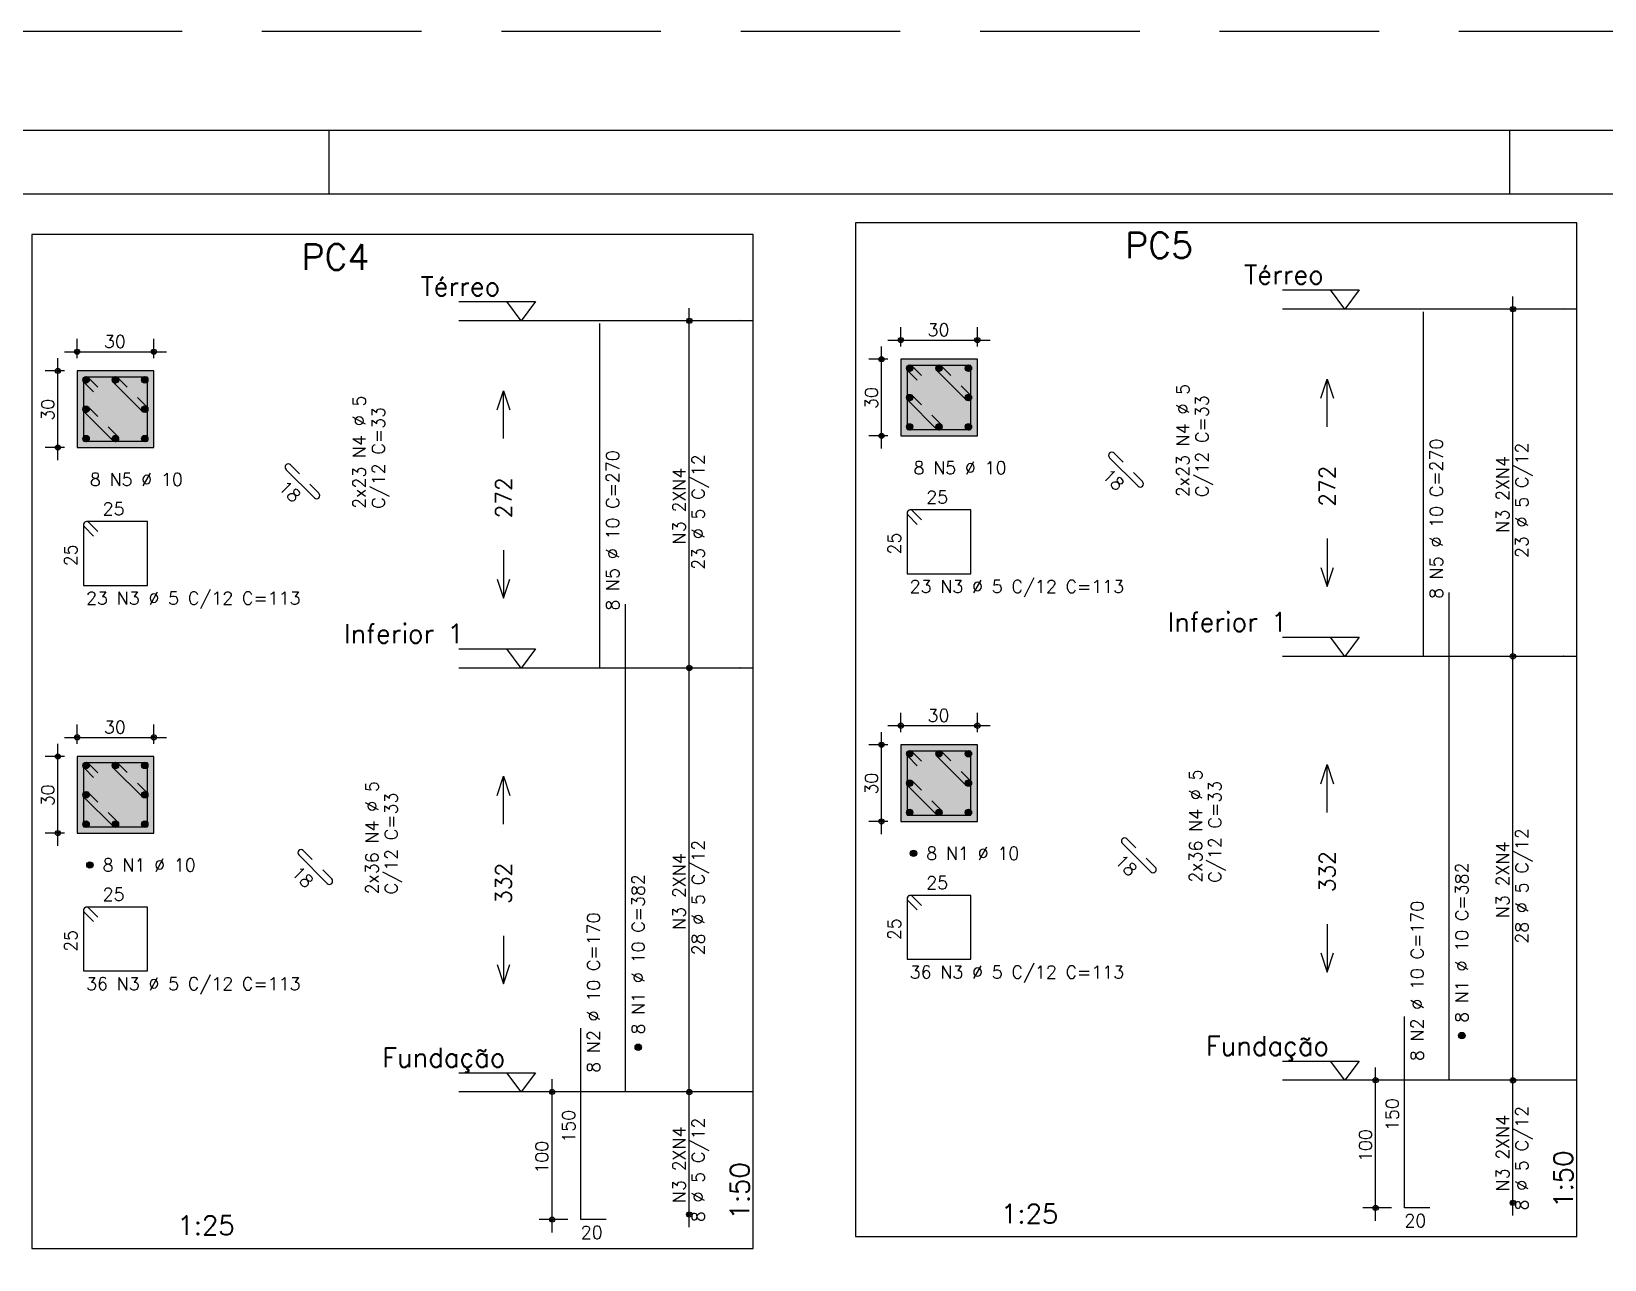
# Model space of a CAD drawing. Extents: x -1.9 to 86, y -1.2 to 61.3.
# Drawn here: x 42.44 to 67.08, y 42.07 to 61.31 of the extents above; entities that cross this region are included whole.
import ezdxf

# ---------------------------------------------------------------- set-up
doc = ezdxf.new("R2010")
doc.units = 0
doc.header["$MEASUREMENT"] = 0
doc.linetypes.add('ESTILO_TQS_0001', pattern=[0.45, 0.3, -0.15])
doc.linetypes.add('HIDDEN', pattern=[0.375, 0.25, -0.125])
doc.layers.get('0').update_dxf_attribs({"linetype": 'CONTINUOUS'})
doc.layers.get('Defpoints').update_dxf_attribs({"linetype": 'CONTINUOUS'})
for name, color, linetype in [('ARQ_FOLHA', 7, 'CONTINUOUS'), ('PENA_01', 1, 'CONTINUOUS'), ('PENA_02', 2, 'CONTINUOUS'), ('PENA_03', 3, 'CONTINUOUS'), ('PENA_04', 4, 'CONTINUOUS'), ('PENA_05', 5, 'CONTINUOUS'), ('PENA_06', 6, 'CONTINUOUS'), ('PENA_10', 253, 'CONTINUOUS')]:
    doc.layers.add(name, color=color, linetype=linetype)
doc.styles.get("Standard").update_dxf_attribs({"font": 'ROMANS.SHX'})

# ---------------------------------------------------------------- blocks, each defined once
blk = doc.blocks.new('FOLHA A1 - 841 X 594')
at = {"layer": 'ARQ_FOLHA', "color": 1}
for p, q in [((-370, 584), (-370, 594)), ((-185, 584), (-185, 594))]:
    blk.add_line(p, q, dxfattribs=at)
for points in [[(-841, 0), (0, 0), (0, 594), (-841, 594)], [(-816, 10), (-10, 10), (-10, 584), (-816, 584)]]:
    blk.add_lwpolyline(points, close=True, dxfattribs=at)
at = {"layer": 'Defpoints', "color": 8, "linetype": 'HIDDEN', "ltscale": 100}
blk.add_lwpolyline([(-860.5, 609.5), (-860.5, -15.5), (19.5, -15.5), (19.5, 609.5)], close=True, dxfattribs=at)
blk = doc.blocks.new('*U23')
blk.add_blockref('FOLHA A1 - 841 X 594', (0, 0))

msp = doc.modelspace()

# ---------------------------------------------------------------- linework, layer by layer
at = {"layer": 'PENA_01', "linetype": 'Continuous'}
for p, q in [((52.744, 51.133), (52.744, 56.973)), ((65.647, 51.316), (65.647, 57.156)), ((43.154, 56.188), (43.154, 56.488)), ((44.354, 56.188), (44.354, 56.488)), ((55.857, 56.471), (57.457, 56.471)), ((56.057, 56.371), (56.057, 56.671)), ((57.257, 56.371), (57.257, 56.671)), ((42.954, 56.288), (44.554, 56.288)), ((55.757, 54.771), (55.757, 56.371)), ((42.954, 55.988), (42.654, 55.988)), ((42.854, 54.588), (42.854, 56.188)), ((55.857, 56.171), (55.557, 56.171)), ((55.857, 54.971), (55.557, 54.971)), ((42.954, 54.788), (42.654, 54.788)), ((52.744, 44.493), (52.744, 51.533)), ((65.647, 44.676), (65.647, 51.716)), ((56.057, 50.331), (56.057, 50.631)), ((57.257, 50.331), (57.257, 50.631)), ((43.154, 50.148), (43.154, 50.448)), ((44.354, 50.148), (44.354, 50.448)), ((55.757, 48.731), (55.757, 50.331)), ((55.857, 50.431), (57.457, 50.431)), ((42.854, 48.548), (42.854, 50.148)), ((42.954, 50.248), (44.554, 50.248)), ((55.857, 50.131), (55.557, 50.131)), ((42.954, 49.948), (42.654, 49.948)), ((55.857, 48.931), (55.557, 48.931)), ((42.954, 48.748), (42.654, 48.748)), ((50.594, 42.493), (50.594, 44.893)), ((52.744, 42.573), (52.744, 44.893)), ((63.747, 44.876), (63.297, 44.876)), ((63.497, 42.676), (63.497, 45.076)), ((65.647, 42.756), (65.647, 45.076)), ((50.844, 44.693), (50.394, 44.693)), ((50.844, 42.693), (50.394, 42.693)), ((63.747, 42.876), (63.297, 42.876))]:
    msp.add_line(p, q, dxfattribs=at)
at = {"layer": 'PENA_01', "linetype": 'ESTILO_TQS_0001'}
for points in [[(43.154, 54.788), (44.354, 54.788), (44.354, 55.988), (43.154, 55.988), (43.154, 54.788)], [(56.057, 54.971), (57.257, 54.971), (57.257, 56.171), (56.057, 56.171), (56.057, 54.971)], [(56.057, 48.931), (57.257, 48.931), (57.257, 50.131), (56.057, 50.131), (56.057, 48.931)], [(43.154, 48.748), (44.354, 48.748), (44.354, 49.948), (43.154, 49.948), (43.154, 48.748)]]:
    msp.add_lwpolyline(points, dxfattribs=at)
at = {"layer": 'PENA_02', "linetype": 'Continuous'}
for points in [[(62.637, 55.561), (62.737, 55.861), (62.837, 55.561)], [(62.737, 55.111), (62.737, 55.861)], [(49.734, 55.378), (49.834, 55.678), (49.934, 55.378)], [(49.834, 54.928), (49.834, 55.678)], [(62.737, 53.361), (62.737, 52.611)], [(49.834, 53.178), (49.834, 52.428)], [(62.637, 52.911), (62.737, 52.611), (62.837, 52.911)], [(49.734, 52.728), (49.834, 52.428), (49.934, 52.728)], [(62.637, 49.521), (62.737, 49.821), (62.837, 49.521)], [(62.737, 49.071), (62.737, 49.821)], [(49.734, 49.338), (49.834, 49.638), (49.934, 49.338)], [(49.834, 48.888), (49.834, 49.638)], [(62.737, 47.321), (62.737, 46.571)], [(49.834, 47.138), (49.834, 46.388)], [(62.637, 46.871), (62.737, 46.571), (62.837, 46.871)], [(49.734, 46.688), (49.834, 46.388), (49.934, 46.688)]]:
    msp.add_lwpolyline(points, dxfattribs=at)
for centre, radius in [((65.647, 56.956), 0.0416), ((65.647, 56.956), 0.0208), ((52.744, 56.773), 0.0416), ((52.744, 56.773), 0.0208), ((56.057, 56.471), 0.04), ((56.057, 56.471), 0.02), ((57.257, 56.471), 0.04), ((57.257, 56.471), 0.02), ((43.154, 56.288), 0.04), ((43.154, 56.288), 0.02), ((44.354, 56.288), 0.04), ((44.354, 56.288), 0.02), ((55.757, 56.171), 0.04), ((55.757, 56.171), 0.02), ((42.854, 55.988), 0.04), ((42.854, 55.988), 0.02), ((55.757, 54.971), 0.04), ((55.757, 54.971), 0.02), ((42.854, 54.788), 0.04), ((42.854, 54.788), 0.02), ((65.647, 51.516), 0.0416), ((65.647, 51.516), 0.0416), ((65.647, 51.516), 0.0208), ((65.647, 51.516), 0.0208), ((52.744, 51.333), 0.0416), ((52.744, 51.333), 0.0416), ((52.744, 51.333), 0.0208), ((52.744, 51.333), 0.0208), ((43.154, 50.248), 0.04), ((44.354, 50.248), 0.04), ((56.057, 50.431), 0.04), ((56.057, 50.431), 0.02), ((57.257, 50.431), 0.04), ((57.257, 50.431), 0.02), ((43.154, 50.248), 0.02), ((44.354, 50.248), 0.02), ((55.757, 50.131), 0.04), ((55.757, 50.131), 0.02), ((42.854, 49.948), 0.04), ((42.854, 49.948), 0.02), ((55.757, 48.931), 0.04), ((55.757, 48.931), 0.02), ((42.854, 48.748), 0.04), ((42.854, 48.748), 0.02), ((63.497, 44.876), 0.04), ((63.497, 44.876), 0.02), ((65.647, 44.876), 0.0416), ((65.647, 44.876), 0.0416), ((65.647, 44.876), 0.0208), ((65.647, 44.876), 0.0208), ((50.594, 44.693), 0.04), ((50.594, 44.693), 0.02), ((52.744, 44.693), 0.0416), ((52.744, 44.693), 0.0416), ((52.744, 44.693), 0.0208), ((52.744, 44.693), 0.0208), ((63.497, 42.876), 0.04), ((63.497, 42.876), 0.02), ((65.647, 42.956), 0.0416), ((65.647, 42.956), 0.0208), ((50.594, 42.693), 0.04), ((50.594, 42.693), 0.02), ((52.744, 42.773), 0.0416), ((52.744, 42.773), 0.0208)]:
    msp.add_circle(centre, radius, dxfattribs=at)
at = {"layer": 'PENA_03', "linetype": 'Continuous'}
for p, q in [((65.647, 56.956), (65.647, 56.956)), ((52.744, 56.773), (52.744, 56.773)), ((43.154, 55.988), (43.154, 55.988)), ((43.154, 55.988), (43.154, 55.988)), ((44.354, 55.988), (44.354, 55.988)), ((56.057, 56.171), (56.057, 56.171)), ((56.057, 56.171), (56.057, 56.171)), ((56.147, 56.024), (56.204, 56.081)), ((56.147, 56.038), (56.19, 56.081)), ((56.15, 56.013), (56.215, 56.078)), ((56.155, 56.004), (56.224, 56.073)), ((56.161, 55.996), (56.232, 56.066)), ((56.169, 55.989), (56.238, 56.059)), ((56.178, 55.985), (56.243, 56.049)), ((56.19, 55.982), (56.246, 56.038)), ((56.204, 55.982), (56.246, 56.024)), ((56.607, 56.024), (56.664, 56.081)), ((56.607, 56.038), (56.65, 56.081)), ((56.61, 56.013), (56.675, 56.078)), ((56.615, 56.004), (56.684, 56.073)), ((56.621, 55.996), (56.692, 56.066)), ((56.629, 55.989), (56.698, 56.059)), ((56.638, 55.985), (56.703, 56.049)), ((56.65, 55.982), (56.706, 56.038)), ((56.664, 55.982), (56.706, 56.024)), ((57.067, 56.024), (57.124, 56.081)), ((57.067, 56.038), (57.11, 56.081)), ((57.07, 56.013), (57.135, 56.078)), ((57.075, 56.004), (57.144, 56.073)), ((57.081, 55.996), (57.152, 56.066)), ((57.089, 55.989), (57.158, 56.059)), ((57.098, 55.985), (57.163, 56.049)), ((57.11, 55.982), (57.166, 56.038)), ((57.124, 55.982), (57.166, 56.024)), ((57.257, 56.171), (57.257, 56.171)), ((43.245, 55.841), (43.302, 55.898)), ((43.245, 55.855), (43.287, 55.898)), ((43.248, 55.83), (43.313, 55.895)), ((43.253, 55.821), (43.322, 55.89)), ((43.259, 55.813), (43.33, 55.884)), ((43.267, 55.807), (43.336, 55.876)), ((43.276, 55.802), (43.341, 55.866)), ((43.287, 55.799), (43.344, 55.855)), ((43.302, 55.799), (43.344, 55.841)), ((43.705, 55.841), (43.762, 55.898)), ((43.705, 55.855), (43.747, 55.898)), ((43.708, 55.83), (43.773, 55.895)), ((43.713, 55.821), (43.782, 55.89)), ((43.719, 55.813), (43.79, 55.884)), ((43.727, 55.807), (43.796, 55.876)), ((43.736, 55.802), (43.801, 55.866)), ((43.747, 55.799), (43.804, 55.855)), ((43.762, 55.799), (43.804, 55.841)), ((44.165, 55.841), (44.222, 55.898)), ((44.165, 55.855), (44.207, 55.898)), ((44.168, 55.83), (44.233, 55.895)), ((44.173, 55.821), (44.242, 55.89)), ((44.179, 55.813), (44.25, 55.884)), ((44.187, 55.807), (44.256, 55.876)), ((44.196, 55.802), (44.261, 55.866)), ((44.207, 55.799), (44.264, 55.855)), ((44.222, 55.799), (44.264, 55.841)), ((56.147, 55.564), (56.204, 55.621)), ((56.147, 55.578), (56.19, 55.621)), ((56.15, 55.553), (56.215, 55.618)), ((56.155, 55.544), (56.224, 55.613)), ((56.161, 55.536), (56.232, 55.606)), ((56.169, 55.529), (56.238, 55.599)), ((56.178, 55.525), (56.243, 55.589)), ((56.19, 55.522), (56.246, 55.578)), ((56.204, 55.522), (56.246, 55.564)), ((57.067, 55.564), (57.124, 55.621)), ((57.067, 55.578), (57.11, 55.621)), ((57.07, 55.553), (57.135, 55.618)), ((57.075, 55.544), (57.144, 55.613)), ((57.081, 55.536), (57.152, 55.606)), ((57.089, 55.529), (57.158, 55.599)), ((57.098, 55.525), (57.163, 55.589)), ((57.11, 55.522), (57.166, 55.578)), ((57.124, 55.522), (57.166, 55.564)), ((43.245, 55.381), (43.302, 55.438)), ((43.245, 55.395), (43.287, 55.438)), ((43.248, 55.37), (43.313, 55.435)), ((43.253, 55.361), (43.322, 55.43)), ((43.259, 55.353), (43.33, 55.424)), ((43.267, 55.347), (43.336, 55.416)), ((43.276, 55.342), (43.341, 55.406)), ((43.287, 55.339), (43.344, 55.395)), ((43.302, 55.339), (43.344, 55.381)), ((44.165, 55.381), (44.222, 55.438)), ((44.165, 55.395), (44.207, 55.438)), ((44.168, 55.37), (44.233, 55.435)), ((44.173, 55.361), (44.242, 55.43)), ((44.179, 55.353), (44.25, 55.424)), ((44.187, 55.347), (44.256, 55.416)), ((44.196, 55.342), (44.261, 55.406)), ((44.207, 55.339), (44.264, 55.395)), ((44.222, 55.339), (44.264, 55.381)), ((43.245, 54.921), (43.302, 54.978)), ((43.245, 54.935), (43.287, 54.978)), ((43.248, 54.91), (43.313, 54.975)), ((43.253, 54.901), (43.322, 54.97)), ((43.259, 54.893), (43.33, 54.964)), ((43.705, 54.921), (43.762, 54.978)), ((43.705, 54.935), (43.747, 54.978)), ((43.708, 54.91), (43.773, 54.975)), ((43.713, 54.901), (43.782, 54.97)), ((43.719, 54.893), (43.79, 54.964)), ((44.165, 54.921), (44.222, 54.978)), ((44.165, 54.935), (44.207, 54.978)), ((44.168, 54.91), (44.233, 54.975)), ((44.173, 54.901), (44.242, 54.97)), ((44.179, 54.893), (44.25, 54.964)), ((56.057, 54.971), (56.057, 54.971)), ((56.147, 55.104), (56.204, 55.161)), ((56.147, 55.118), (56.19, 55.161)), ((56.15, 55.093), (56.215, 55.158)), ((56.155, 55.084), (56.224, 55.153)), ((56.161, 55.076), (56.232, 55.146)), ((56.169, 55.069), (56.238, 55.139)), ((56.178, 55.065), (56.243, 55.129)), ((56.19, 55.062), (56.246, 55.118)), ((56.204, 55.062), (56.246, 55.104)), ((56.607, 55.104), (56.664, 55.161)), ((56.607, 55.118), (56.65, 55.161)), ((56.61, 55.093), (56.675, 55.158)), ((56.615, 55.084), (56.684, 55.153)), ((56.621, 55.076), (56.692, 55.146)), ((56.629, 55.069), (56.698, 55.139)), ((56.638, 55.065), (56.703, 55.129)), ((56.65, 55.062), (56.706, 55.118)), ((56.664, 55.062), (56.706, 55.104)), ((57.067, 55.104), (57.124, 55.161)), ((57.067, 55.118), (57.11, 55.161)), ((57.07, 55.093), (57.135, 55.158)), ((57.075, 55.084), (57.144, 55.153)), ((57.081, 55.076), (57.152, 55.146)), ((57.089, 55.069), (57.158, 55.139)), ((57.098, 55.065), (57.163, 55.129)), ((57.11, 55.062), (57.166, 55.118)), ((57.124, 55.062), (57.166, 55.104)), ((43.154, 54.788), (43.154, 54.788)), ((43.267, 54.887), (43.336, 54.956)), ((43.276, 54.882), (43.341, 54.946)), ((43.287, 54.879), (43.344, 54.935)), ((43.302, 54.879), (43.344, 54.921)), ((43.727, 54.887), (43.796, 54.956)), ((43.736, 54.882), (43.801, 54.946)), ((43.747, 54.879), (43.804, 54.935)), ((43.762, 54.879), (43.804, 54.921)), ((44.187, 54.887), (44.256, 54.956)), ((44.196, 54.882), (44.261, 54.946)), ((44.207, 54.879), (44.264, 54.935)), ((44.222, 54.879), (44.264, 54.921)), ((65.647, 51.516), (65.647, 51.516)), ((65.647, 51.516), (65.647, 51.516)), ((52.744, 51.333), (52.744, 51.333)), ((52.744, 51.333), (52.744, 51.333)), ((56.057, 50.131), (56.057, 50.131)), ((56.057, 50.131), (56.057, 50.131)), ((57.257, 50.131), (57.257, 50.131)), ((43.154, 49.948), (43.154, 49.948)), ((43.154, 49.948), (43.154, 49.948)), ((44.354, 49.948), (44.354, 49.948)), ((56.057, 48.931), (56.057, 48.931)), ((43.154, 48.748), (43.154, 48.748)), ((63.947, 44.876), (63.947, 44.876)), ((65.647, 44.876), (65.647, 44.876)), ((65.647, 44.876), (65.647, 44.876)), ((51.044, 44.693), (51.044, 44.693)), ((52.744, 44.693), (52.744, 44.693)), ((52.744, 44.693), (52.744, 44.693)), ((65.647, 42.956), (65.647, 42.956)), ((51.044, 42.693), (51.044, 42.693)), ((52.744, 42.773), (52.744, 42.773)), ((63.947, 42.876), (63.947, 42.876))]:
    msp.add_line(p, q, dxfattribs=at)
for points in [[(55.347, 42.426), (66.647, 42.426), (66.647, 58.306), (55.347, 58.306), (55.347, 42.426)], [(42.444, 42.243), (53.744, 42.243), (53.744, 58.123), (42.444, 58.123), (42.444, 42.243)], [(62.037, 57.256), (63.237, 57.256), (63.012, 56.956), (62.787, 57.256)], [(49.134, 57.073), (50.334, 57.073), (50.109, 56.773), (49.884, 57.073)], [(66.647, 56.956), (62.037, 56.956)], [(53.744, 56.773), (49.134, 56.773)], [(43.154, 54.788), (44.354, 54.788), (44.354, 55.988), (43.154, 55.988), (43.154, 54.788)], [(56.057, 54.971), (57.257, 54.971), (57.257, 56.171), (56.057, 56.171), (56.057, 54.971)], [(62.037, 51.816), (63.237, 51.816), (63.012, 51.516), (62.787, 51.816)], [(49.134, 51.633), (50.334, 51.633), (50.109, 51.333), (49.884, 51.633)], [(66.647, 51.516), (62.037, 51.516)], [(53.744, 51.333), (49.134, 51.333)], [(56.057, 48.931), (57.257, 48.931), (57.257, 50.131), (56.057, 50.131), (56.057, 48.931)], [(43.154, 48.748), (44.354, 48.748), (44.354, 49.948), (43.154, 49.948), (43.154, 48.748)], [(62.037, 45.176), (63.237, 45.176), (63.012, 44.876), (62.787, 45.176)], [(49.134, 44.993), (50.334, 44.993), (50.109, 44.693), (49.884, 44.993)], [(66.647, 44.876), (62.037, 44.876)], [(53.744, 44.693), (49.134, 44.693)]]:
    msp.add_lwpolyline(points, dxfattribs=at)
for centre in [(56.197, 56.031), (56.657, 56.031), (57.117, 56.031), (43.294, 55.848), (43.754, 55.848), (44.214, 55.848), (56.197, 55.571), (57.117, 55.571), (43.294, 55.388), (44.214, 55.388), (43.294, 54.928), (43.754, 54.928), (44.214, 54.928), (56.197, 55.111), (56.657, 55.111), (57.117, 55.111), (56.197, 49.991), (56.657, 49.991), (57.117, 49.991), (43.294, 49.808), (43.754, 49.808), (44.214, 49.808), (56.197, 49.531), (57.117, 49.531), (43.294, 49.348), (44.214, 49.348), (56.197, 49.071), (56.657, 49.071), (57.117, 49.071), (43.294, 48.888), (43.754, 48.888), (44.214, 48.888), (56.257, 48.431), (43.354, 48.248), (64.847, 45.576), (51.944, 45.393)]:
    msp.add_circle(centre, 0.05, dxfattribs=at)
for points in [[(56.247, 56.031), (56.172, 56.074), (56.15, 56.048)], [(56.247, 56.031), (56.15, 56.048), (56.15, 56.014)], [(56.247, 56.031), (56.15, 56.014), (56.172, 55.988)], [(56.247, 56.031), (56.205, 56.08), (56.172, 56.074)], [(56.247, 56.031), (56.172, 55.988), (56.205, 55.982)], [(56.247, 56.031), (56.235, 56.063), (56.205, 56.08)], [(56.247, 56.031), (56.205, 55.982), (56.235, 55.999)], [(56.247, 56.031), (56.235, 55.999), (56.247, 56.031)], [(56.707, 56.031), (56.632, 56.074), (56.61, 56.048)], [(56.707, 56.031), (56.61, 56.048), (56.61, 56.014)], [(56.707, 56.031), (56.61, 56.014), (56.632, 55.988)], [(56.707, 56.031), (56.665, 56.08), (56.632, 56.074)], [(56.707, 56.031), (56.632, 55.988), (56.665, 55.982)], [(56.707, 56.031), (56.695, 56.063), (56.665, 56.08)], [(56.707, 56.031), (56.665, 55.982), (56.695, 55.999)], [(56.707, 56.031), (56.695, 55.999), (56.707, 56.031)], [(57.167, 56.031), (57.092, 56.074), (57.07, 56.048)], [(57.167, 56.031), (57.07, 56.048), (57.07, 56.014)], [(57.167, 56.031), (57.07, 56.014), (57.092, 55.988)], [(57.167, 56.031), (57.125, 56.08), (57.092, 56.074)], [(57.167, 56.031), (57.092, 55.988), (57.125, 55.982)], [(57.167, 56.031), (57.155, 56.063), (57.125, 56.08)], [(57.167, 56.031), (57.125, 55.982), (57.155, 55.999)], [(57.167, 56.031), (57.155, 55.999), (57.167, 56.031)], [(43.344, 55.848), (43.269, 55.891), (43.248, 55.865)], [(43.344, 55.848), (43.248, 55.865), (43.248, 55.831)], [(43.344, 55.848), (43.248, 55.831), (43.269, 55.805)], [(43.344, 55.848), (43.303, 55.897), (43.269, 55.891)], [(43.344, 55.848), (43.269, 55.805), (43.303, 55.799)], [(43.344, 55.848), (43.333, 55.88), (43.303, 55.897)], [(43.344, 55.848), (43.303, 55.799), (43.333, 55.816)], [(43.344, 55.848), (43.333, 55.816), (43.344, 55.848)], [(43.804, 55.848), (43.729, 55.891), (43.708, 55.865)], [(43.804, 55.848), (43.708, 55.865), (43.708, 55.831)], [(43.804, 55.848), (43.708, 55.831), (43.729, 55.805)], [(43.804, 55.848), (43.763, 55.897), (43.729, 55.891)], [(43.804, 55.848), (43.729, 55.805), (43.763, 55.799)], [(43.804, 55.848), (43.793, 55.88), (43.763, 55.897)], [(43.804, 55.848), (43.763, 55.799), (43.793, 55.816)], [(43.804, 55.848), (43.793, 55.816), (43.804, 55.848)], [(44.264, 55.848), (44.189, 55.891), (44.168, 55.865)], [(44.264, 55.848), (44.168, 55.865), (44.168, 55.831)], [(44.264, 55.848), (44.168, 55.831), (44.189, 55.805)], [(44.264, 55.848), (44.223, 55.897), (44.189, 55.891)], [(44.264, 55.848), (44.189, 55.805), (44.223, 55.799)], [(44.264, 55.848), (44.253, 55.88), (44.223, 55.897)], [(44.264, 55.848), (44.223, 55.799), (44.253, 55.816)], [(44.264, 55.848), (44.253, 55.816), (44.264, 55.848)], [(56.247, 55.571), (56.172, 55.614), (56.15, 55.588)], [(56.247, 55.571), (56.15, 55.588), (56.15, 55.554)], [(56.247, 55.571), (56.15, 55.554), (56.172, 55.528)], [(56.247, 55.571), (56.205, 55.62), (56.172, 55.614)], [(56.247, 55.571), (56.172, 55.528), (56.205, 55.522)], [(56.247, 55.571), (56.235, 55.603), (56.205, 55.62)], [(56.247, 55.571), (56.205, 55.522), (56.235, 55.539)], [(56.247, 55.571), (56.235, 55.539), (56.247, 55.571)], [(57.167, 55.571), (57.092, 55.614), (57.07, 55.588)], [(57.167, 55.571), (57.07, 55.588), (57.07, 55.554)], [(57.167, 55.571), (57.07, 55.554), (57.092, 55.528)], [(57.167, 55.571), (57.125, 55.62), (57.092, 55.614)], [(57.167, 55.571), (57.092, 55.528), (57.125, 55.522)], [(57.167, 55.571), (57.155, 55.603), (57.125, 55.62)], [(57.167, 55.571), (57.125, 55.522), (57.155, 55.539)], [(57.167, 55.571), (57.155, 55.539), (57.167, 55.571)], [(43.344, 55.388), (43.269, 55.431), (43.248, 55.405)], [(43.344, 55.388), (43.248, 55.405), (43.248, 55.371)], [(43.344, 55.388), (43.248, 55.371), (43.269, 55.345)], [(43.344, 55.388), (43.303, 55.437), (43.269, 55.431)], [(43.344, 55.388), (43.269, 55.345), (43.303, 55.339)], [(43.344, 55.388), (43.333, 55.42), (43.303, 55.437)], [(43.344, 55.388), (43.303, 55.339), (43.333, 55.356)], [(43.344, 55.388), (43.333, 55.356), (43.344, 55.388)], [(44.264, 55.388), (44.189, 55.431), (44.168, 55.405)], [(44.264, 55.388), (44.168, 55.405), (44.168, 55.371)], [(44.264, 55.388), (44.168, 55.371), (44.189, 55.345)], [(44.264, 55.388), (44.223, 55.437), (44.189, 55.431)], [(44.264, 55.388), (44.189, 55.345), (44.223, 55.339)], [(44.264, 55.388), (44.253, 55.42), (44.223, 55.437)], [(44.264, 55.388), (44.223, 55.339), (44.253, 55.356)], [(44.264, 55.388), (44.253, 55.356), (44.264, 55.388)], [(43.344, 54.928), (43.269, 54.971), (43.248, 54.945)], [(43.344, 54.928), (43.303, 54.977), (43.269, 54.971)], [(43.344, 54.928), (43.333, 54.96), (43.303, 54.977)], [(43.804, 54.928), (43.729, 54.971), (43.708, 54.945)], [(43.804, 54.928), (43.763, 54.977), (43.729, 54.971)], [(43.804, 54.928), (43.793, 54.96), (43.763, 54.977)], [(44.264, 54.928), (44.189, 54.971), (44.168, 54.945)], [(44.264, 54.928), (44.223, 54.977), (44.189, 54.971)], [(44.264, 54.928), (44.253, 54.96), (44.223, 54.977)], [(56.247, 55.111), (56.172, 55.154), (56.15, 55.128)], [(56.247, 55.111), (56.15, 55.128), (56.15, 55.094)], [(56.247, 55.111), (56.15, 55.094), (56.172, 55.068)], [(56.247, 55.111), (56.205, 55.16), (56.172, 55.154)], [(56.247, 55.111), (56.172, 55.068), (56.205, 55.062)], [(56.247, 55.111), (56.235, 55.143), (56.205, 55.16)], [(56.247, 55.111), (56.205, 55.062), (56.235, 55.079)], [(56.247, 55.111), (56.235, 55.079), (56.247, 55.111)], [(56.707, 55.111), (56.632, 55.154), (56.61, 55.128)], [(56.707, 55.111), (56.61, 55.128), (56.61, 55.094)], [(56.707, 55.111), (56.61, 55.094), (56.632, 55.068)], [(56.707, 55.111), (56.665, 55.16), (56.632, 55.154)], [(56.707, 55.111), (56.632, 55.068), (56.665, 55.062)], [(56.707, 55.111), (56.695, 55.143), (56.665, 55.16)], [(56.707, 55.111), (56.665, 55.062), (56.695, 55.079)], [(56.707, 55.111), (56.695, 55.079), (56.707, 55.111)], [(57.167, 55.111), (57.092, 55.154), (57.07, 55.128)], [(57.167, 55.111), (57.07, 55.128), (57.07, 55.094)], [(57.167, 55.111), (57.07, 55.094), (57.092, 55.068)], [(57.167, 55.111), (57.125, 55.16), (57.092, 55.154)], [(57.167, 55.111), (57.092, 55.068), (57.125, 55.062)], [(57.167, 55.111), (57.155, 55.143), (57.125, 55.16)], [(57.167, 55.111), (57.125, 55.062), (57.155, 55.079)], [(57.167, 55.111), (57.155, 55.079), (57.167, 55.111)], [(43.344, 54.928), (43.248, 54.945), (43.248, 54.911)], [(43.344, 54.928), (43.248, 54.911), (43.269, 54.885)], [(43.344, 54.928), (43.269, 54.885), (43.303, 54.879)], [(43.344, 54.928), (43.303, 54.879), (43.333, 54.896)], [(43.344, 54.928), (43.333, 54.896), (43.344, 54.928)], [(43.804, 54.928), (43.708, 54.945), (43.708, 54.911)], [(43.804, 54.928), (43.708, 54.911), (43.729, 54.885)], [(43.804, 54.928), (43.729, 54.885), (43.763, 54.879)], [(43.804, 54.928), (43.763, 54.879), (43.793, 54.896)], [(43.804, 54.928), (43.793, 54.896), (43.804, 54.928)], [(44.264, 54.928), (44.168, 54.945), (44.168, 54.911)], [(44.264, 54.928), (44.168, 54.911), (44.189, 54.885)], [(44.264, 54.928), (44.189, 54.885), (44.223, 54.879)], [(44.264, 54.928), (44.223, 54.879), (44.253, 54.896)], [(44.264, 54.928), (44.253, 54.896), (44.264, 54.928)], [(56.247, 49.991), (56.172, 50.034), (56.15, 50.008)], [(56.247, 49.991), (56.205, 50.04), (56.172, 50.034)], [(56.247, 49.991), (56.235, 50.023), (56.205, 50.04)], [(56.707, 49.991), (56.632, 50.034), (56.61, 50.008)], [(56.707, 49.991), (56.665, 50.04), (56.632, 50.034)], [(56.707, 49.991), (56.695, 50.023), (56.665, 50.04)], [(57.167, 49.991), (57.092, 50.034), (57.07, 50.008)], [(57.167, 49.991), (57.125, 50.04), (57.092, 50.034)], [(57.167, 49.991), (57.155, 50.023), (57.125, 50.04)], [(43.344, 49.808), (43.269, 49.851), (43.248, 49.825)], [(43.344, 49.808), (43.248, 49.825), (43.248, 49.791)], [(43.344, 49.808), (43.248, 49.791), (43.269, 49.765)], [(43.344, 49.808), (43.303, 49.857), (43.269, 49.851)], [(43.344, 49.808), (43.269, 49.765), (43.303, 49.759)], [(43.344, 49.808), (43.333, 49.84), (43.303, 49.857)], [(43.344, 49.808), (43.303, 49.759), (43.333, 49.776)], [(43.344, 49.808), (43.333, 49.776), (43.344, 49.808)], [(43.804, 49.808), (43.729, 49.851), (43.708, 49.825)], [(43.804, 49.808), (43.708, 49.825), (43.708, 49.791)], [(43.804, 49.808), (43.708, 49.791), (43.729, 49.765)], [(43.804, 49.808), (43.763, 49.857), (43.729, 49.851)], [(43.804, 49.808), (43.729, 49.765), (43.763, 49.759)], [(43.804, 49.808), (43.793, 49.84), (43.763, 49.857)], [(43.804, 49.808), (43.763, 49.759), (43.793, 49.776)], [(43.804, 49.808), (43.793, 49.776), (43.804, 49.808)], [(44.264, 49.808), (44.189, 49.851), (44.168, 49.825)], [(44.264, 49.808), (44.168, 49.825), (44.168, 49.791)], [(44.264, 49.808), (44.168, 49.791), (44.189, 49.765)], [(44.264, 49.808), (44.223, 49.857), (44.189, 49.851)], [(44.264, 49.808), (44.189, 49.765), (44.223, 49.759)], [(44.264, 49.808), (44.253, 49.84), (44.223, 49.857)], [(44.264, 49.808), (44.223, 49.759), (44.253, 49.776)], [(44.264, 49.808), (44.253, 49.776), (44.264, 49.808)], [(56.247, 49.991), (56.15, 50.008), (56.15, 49.974)], [(56.247, 49.991), (56.15, 49.974), (56.172, 49.948)], [(56.247, 49.991), (56.172, 49.948), (56.205, 49.942)], [(56.247, 49.991), (56.205, 49.942), (56.235, 49.959)], [(56.247, 49.991), (56.235, 49.959), (56.247, 49.991)], [(56.707, 49.991), (56.61, 50.008), (56.61, 49.974)], [(56.707, 49.991), (56.61, 49.974), (56.632, 49.948)], [(56.707, 49.991), (56.632, 49.948), (56.665, 49.942)], [(56.707, 49.991), (56.665, 49.942), (56.695, 49.959)], [(56.707, 49.991), (56.695, 49.959), (56.707, 49.991)], [(57.167, 49.991), (57.07, 50.008), (57.07, 49.974)], [(57.167, 49.991), (57.07, 49.974), (57.092, 49.948)], [(57.167, 49.991), (57.092, 49.948), (57.125, 49.942)], [(57.167, 49.991), (57.125, 49.942), (57.155, 49.959)], [(57.167, 49.991), (57.155, 49.959), (57.167, 49.991)], [(56.247, 49.531), (56.172, 49.574), (56.15, 49.548)], [(56.247, 49.531), (56.15, 49.548), (56.15, 49.514)], [(56.247, 49.531), (56.205, 49.58), (56.172, 49.574)], [(56.247, 49.531), (56.235, 49.563), (56.205, 49.58)], [(57.167, 49.531), (57.092, 49.574), (57.07, 49.548)], [(57.167, 49.531), (57.07, 49.548), (57.07, 49.514)], [(57.167, 49.531), (57.125, 49.58), (57.092, 49.574)], [(57.167, 49.531), (57.155, 49.563), (57.125, 49.58)], [(43.344, 49.348), (43.269, 49.391), (43.248, 49.365)], [(43.344, 49.348), (43.248, 49.365), (43.248, 49.331)], [(43.344, 49.348), (43.248, 49.331), (43.269, 49.305)], [(43.344, 49.348), (43.303, 49.397), (43.269, 49.391)], [(43.344, 49.348), (43.269, 49.305), (43.303, 49.299)], [(43.344, 49.348), (43.333, 49.38), (43.303, 49.397)], [(43.344, 49.348), (43.303, 49.299), (43.333, 49.316)], [(43.344, 49.348), (43.333, 49.316), (43.344, 49.348)], [(44.264, 49.348), (44.189, 49.391), (44.168, 49.365)], [(44.264, 49.348), (44.168, 49.365), (44.168, 49.331)], [(44.264, 49.348), (44.168, 49.331), (44.189, 49.305)], [(44.264, 49.348), (44.223, 49.397), (44.189, 49.391)], [(44.264, 49.348), (44.189, 49.305), (44.223, 49.299)], [(44.264, 49.348), (44.253, 49.38), (44.223, 49.397)], [(44.264, 49.348), (44.223, 49.299), (44.253, 49.316)], [(44.264, 49.348), (44.253, 49.316), (44.264, 49.348)], [(56.247, 49.531), (56.15, 49.514), (56.172, 49.488)], [(56.247, 49.531), (56.172, 49.488), (56.205, 49.482)], [(56.247, 49.531), (56.205, 49.482), (56.235, 49.499)], [(56.247, 49.531), (56.235, 49.499), (56.247, 49.531)], [(57.167, 49.531), (57.07, 49.514), (57.092, 49.488)], [(57.167, 49.531), (57.092, 49.488), (57.125, 49.482)], [(57.167, 49.531), (57.125, 49.482), (57.155, 49.499)], [(57.167, 49.531), (57.155, 49.499), (57.167, 49.531)], [(56.247, 49.071), (56.172, 49.114), (56.15, 49.088)], [(56.247, 49.071), (56.15, 49.088), (56.15, 49.054)], [(56.247, 49.071), (56.15, 49.054), (56.172, 49.028)], [(56.247, 49.071), (56.205, 49.12), (56.172, 49.114)], [(56.247, 49.071), (56.172, 49.028), (56.205, 49.022)], [(56.247, 49.071), (56.235, 49.103), (56.205, 49.12)], [(56.247, 49.071), (56.205, 49.022), (56.235, 49.039)], [(56.247, 49.071), (56.235, 49.039), (56.247, 49.071)], [(56.707, 49.071), (56.632, 49.114), (56.61, 49.088)], [(56.707, 49.071), (56.61, 49.088), (56.61, 49.054)], [(56.707, 49.071), (56.61, 49.054), (56.632, 49.028)], [(56.707, 49.071), (56.665, 49.12), (56.632, 49.114)], [(56.707, 49.071), (56.632, 49.028), (56.665, 49.022)], [(56.707, 49.071), (56.695, 49.103), (56.665, 49.12)], [(56.707, 49.071), (56.665, 49.022), (56.695, 49.039)], [(56.707, 49.071), (56.695, 49.039), (56.707, 49.071)], [(57.167, 49.071), (57.092, 49.114), (57.07, 49.088)], [(57.167, 49.071), (57.07, 49.088), (57.07, 49.054)], [(57.167, 49.071), (57.07, 49.054), (57.092, 49.028)], [(57.167, 49.071), (57.125, 49.12), (57.092, 49.114)], [(57.167, 49.071), (57.092, 49.028), (57.125, 49.022)], [(57.167, 49.071), (57.155, 49.103), (57.125, 49.12)], [(57.167, 49.071), (57.125, 49.022), (57.155, 49.039)], [(57.167, 49.071), (57.155, 49.039), (57.167, 49.071)], [(43.344, 48.888), (43.269, 48.931), (43.248, 48.905)], [(43.344, 48.888), (43.248, 48.905), (43.248, 48.871)], [(43.344, 48.888), (43.248, 48.871), (43.269, 48.845)], [(43.344, 48.888), (43.303, 48.937), (43.269, 48.931)], [(43.344, 48.888), (43.269, 48.845), (43.303, 48.839)], [(43.344, 48.888), (43.333, 48.92), (43.303, 48.937)], [(43.344, 48.888), (43.303, 48.839), (43.333, 48.856)], [(43.344, 48.888), (43.333, 48.856), (43.344, 48.888)], [(43.804, 48.888), (43.729, 48.931), (43.708, 48.905)], [(43.804, 48.888), (43.708, 48.905), (43.708, 48.871)], [(43.804, 48.888), (43.708, 48.871), (43.729, 48.845)], [(43.804, 48.888), (43.763, 48.937), (43.729, 48.931)], [(43.804, 48.888), (43.729, 48.845), (43.763, 48.839)], [(43.804, 48.888), (43.793, 48.92), (43.763, 48.937)], [(43.804, 48.888), (43.763, 48.839), (43.793, 48.856)], [(43.804, 48.888), (43.793, 48.856), (43.804, 48.888)], [(44.264, 48.888), (44.189, 48.931), (44.168, 48.905)], [(44.264, 48.888), (44.168, 48.905), (44.168, 48.871)], [(44.264, 48.888), (44.168, 48.871), (44.189, 48.845)], [(44.264, 48.888), (44.223, 48.937), (44.189, 48.931)], [(44.264, 48.888), (44.189, 48.845), (44.223, 48.839)], [(44.264, 48.888), (44.253, 48.92), (44.223, 48.937)], [(44.264, 48.888), (44.223, 48.839), (44.253, 48.856)], [(44.264, 48.888), (44.253, 48.856), (44.264, 48.888)], [(56.307, 48.431), (56.232, 48.474), (56.21, 48.448)], [(56.307, 48.431), (56.21, 48.448), (56.21, 48.414)], [(56.307, 48.431), (56.21, 48.414), (56.232, 48.388)], [(56.307, 48.431), (56.265, 48.48), (56.232, 48.474)], [(56.307, 48.431), (56.232, 48.388), (56.265, 48.382)], [(56.307, 48.431), (56.295, 48.463), (56.265, 48.48)], [(56.307, 48.431), (56.265, 48.382), (56.295, 48.399)], [(56.307, 48.431), (56.295, 48.399), (56.307, 48.431)], [(43.404, 48.248), (43.329, 48.291), (43.308, 48.265)], [(43.404, 48.248), (43.308, 48.265), (43.308, 48.231)], [(43.404, 48.248), (43.308, 48.231), (43.329, 48.205)], [(43.404, 48.248), (43.363, 48.297), (43.329, 48.291)], [(43.404, 48.248), (43.329, 48.205), (43.363, 48.199)], [(43.404, 48.248), (43.393, 48.28), (43.363, 48.297)], [(43.404, 48.248), (43.363, 48.199), (43.393, 48.216)], [(43.404, 48.248), (43.393, 48.216), (43.404, 48.248)], [(64.897, 45.576), (64.822, 45.619), (64.8, 45.593)], [(64.897, 45.576), (64.8, 45.593), (64.8, 45.559)], [(64.897, 45.576), (64.855, 45.625), (64.822, 45.619)], [(64.897, 45.576), (64.885, 45.608), (64.855, 45.625)], [(51.994, 45.393), (51.919, 45.436), (51.898, 45.41)], [(51.994, 45.393), (51.898, 45.41), (51.898, 45.376)], [(51.994, 45.393), (51.898, 45.376), (51.919, 45.35)], [(51.994, 45.393), (51.953, 45.442), (51.919, 45.436)], [(51.994, 45.393), (51.919, 45.35), (51.953, 45.344)], [(51.994, 45.393), (51.983, 45.425), (51.953, 45.442)], [(51.994, 45.393), (51.953, 45.344), (51.983, 45.361)], [(51.994, 45.393), (51.983, 45.361), (51.994, 45.393)], [(64.897, 45.576), (64.8, 45.559), (64.822, 45.533)], [(64.897, 45.576), (64.822, 45.533), (64.855, 45.527)], [(64.897, 45.576), (64.855, 45.527), (64.885, 45.544)], [(64.897, 45.576), (64.885, 45.544), (64.897, 45.576)]]:
    msp.add_solid(points, dxfattribs=at)
at = {"layer": 'PENA_04', "linetype": 'Continuous'}
for p, q in [((56.157, 56.021), (56.157, 55.071)), ((56.171, 55.986), (56.313, 55.844)), ((57.157, 56.071), (56.207, 56.071)), ((56.383, 55.915), (56.242, 56.056)), ((56.628, 55.989), (57.074, 55.543)), ((56.84, 55.918), (56.699, 56.059)), ((57.157, 55.071), (57.157, 56.071)), ((43.254, 55.838), (43.254, 54.888)), ((43.269, 55.803), (43.411, 55.661)), ((44.254, 55.888), (43.304, 55.888)), ((43.481, 55.732), (43.34, 55.874)), ((43.726, 55.806), (44.172, 55.36)), ((43.938, 55.735), (43.797, 55.876)), ((44.254, 54.888), (44.254, 55.888)), ((57.145, 55.614), (57.003, 55.755)), ((44.243, 55.431), (44.101, 55.572)), ((56.168, 55.529), (56.614, 55.083)), ((56.38, 55.458), (56.239, 55.599)), ((43.266, 55.346), (43.712, 54.9)), ((43.478, 55.275), (43.337, 55.416)), ((56.685, 55.154), (56.543, 55.295)), ((43.783, 54.971), (43.641, 55.112)), ((56.157, 55.071), (57.157, 55.071)), ((43.254, 54.888), (44.254, 54.888)), ((57.157, 50.031), (56.207, 50.031)), ((57.157, 49.031), (57.157, 50.031)), ((43.254, 49.798), (43.254, 48.848)), ((44.254, 49.848), (43.304, 49.848)), ((43.481, 49.692), (43.34, 49.834)), ((43.938, 49.695), (43.797, 49.836)), ((44.254, 48.848), (44.254, 49.848)), ((56.157, 49.981), (56.157, 49.031)), ((56.171, 49.946), (56.313, 49.804)), ((56.383, 49.875), (56.242, 50.016)), ((56.628, 49.949), (57.074, 49.503)), ((56.84, 49.878), (56.699, 50.019)), ((43.269, 49.763), (43.411, 49.621)), ((43.726, 49.766), (44.172, 49.32)), ((56.38, 49.418), (56.239, 49.559)), ((57.145, 49.574), (57.003, 49.715)), ((43.266, 49.306), (43.712, 48.86)), ((43.478, 49.235), (43.337, 49.376)), ((44.243, 49.391), (44.101, 49.532)), ((56.168, 49.489), (56.614, 49.043)), ((43.783, 48.931), (43.641, 49.072)), ((56.685, 49.114), (56.543, 49.255)), ((43.254, 48.848), (44.254, 48.848)), ((56.157, 49.031), (57.157, 49.031))]:
    msp.add_line(p, q, dxfattribs=at)
for centre, start, end in [((56.207, 56.021), 45, 180), ((56.207, 56.021), 90, 225), ((56.664, 56.024), 45, 225), ((43.304, 55.838), 45, 180), ((43.304, 55.838), 90, 225), ((43.762, 55.841), 45, 225), ((56.204, 55.564), 45, 225), ((57.11, 55.578), 225, 45), ((43.302, 55.381), 45, 225), ((44.207, 55.395), 225, 45), ((43.747, 54.935), 225, 45), ((56.65, 55.118), 225, 45), ((56.207, 49.981), 45, 180), ((56.207, 49.981), 90, 225), ((56.664, 49.984), 45, 225), ((43.304, 49.798), 45, 180), ((43.304, 49.798), 90, 225), ((43.762, 49.801), 45, 225), ((56.204, 49.524), 45, 225), ((57.11, 49.538), 225, 45), ((43.302, 49.341), 45, 225), ((44.207, 49.355), 225, 45), ((56.65, 49.078), 225, 45), ((43.747, 48.895), 225, 45)]:
    msp.add_arc(centre, 0.05, start, end, dxfattribs=at)
at = {"layer": 'PENA_05', "linetype": 'Continuous'}
for p, q in [((51.344, 51.333), (51.344, 56.733)), ((64.247, 51.516), (64.247, 56.916)), ((46.638, 54.375), (46.497, 54.516)), ((59.328, 54.629), (59.774, 54.183)), ((59.54, 54.558), (59.399, 54.699)), ((46.426, 54.446), (46.872, 54)), ((59.845, 54.254), (59.703, 54.395)), ((46.943, 54.071), (46.801, 54.212)), ((56.157, 53.761), (56.157, 52.811)), ((56.171, 53.726), (56.313, 53.584)), ((57.157, 53.811), (56.207, 53.811)), ((56.383, 53.655), (56.242, 53.796)), ((57.157, 52.811), (57.157, 53.811)), ((43.254, 53.578), (43.254, 52.628)), ((43.269, 53.543), (43.411, 53.401)), ((44.254, 53.628), (43.304, 53.628)), ((43.481, 53.472), (43.34, 53.614)), ((44.254, 52.628), (44.254, 53.628)), ((56.157, 52.811), (57.157, 52.811)), ((43.254, 52.628), (44.254, 52.628)), ((64.647, 44.876), (64.647, 52.516)), ((51.744, 44.693), (51.744, 52.333)), ((59.528, 48.589), (59.974, 48.143)), ((59.74, 48.518), (59.599, 48.659)), ((46.626, 48.406), (47.072, 47.96)), ((46.838, 48.335), (46.697, 48.476)), ((60.045, 48.214), (59.903, 48.355)), ((47.143, 48.031), (47.001, 48.172)), ((44.254, 47.588), (43.304, 47.588)), ((43.481, 47.432), (43.34, 47.574)), ((44.254, 46.588), (44.254, 47.588)), ((56.157, 47.721), (56.157, 46.771)), ((56.171, 47.686), (56.313, 47.544)), ((57.157, 47.771), (56.207, 47.771)), ((56.383, 47.615), (56.242, 47.756)), ((57.157, 46.771), (57.157, 47.771)), ((43.254, 47.538), (43.254, 46.588)), ((43.269, 47.503), (43.411, 47.361)), ((43.254, 46.588), (44.254, 46.588)), ((56.157, 46.771), (57.157, 46.771)), ((63.947, 42.876), (63.947, 45.876)), ((51.044, 42.693), (51.044, 45.693)), ((51.444, 42.693), (51.044, 42.693)), ((64.347, 42.876), (63.947, 42.876))]:
    msp.add_line(p, q, dxfattribs=at)
for centre, start, end in [((59.364, 54.664), 45, 225), ((46.462, 54.481), 45, 225), ((59.81, 54.218), 225, 45), ((46.907, 54.035), 225, 45), ((56.207, 53.761), 45, 180), ((56.207, 53.761), 90, 225), ((43.304, 53.578), 45, 180), ((43.304, 53.578), 90, 225), ((59.564, 48.624), 45, 225), ((46.662, 48.441), 45, 225), ((60.01, 48.178), 225, 45), ((47.107, 47.995), 225, 45), ((43.304, 47.538), 45, 180), ((43.304, 47.538), 90, 225), ((56.207, 47.721), 45, 180), ((56.207, 47.721), 90, 225)]:
    msp.add_arc(centre, 0.05, start, end, dxfattribs=at)
at = {"layer": 'PENA_10', "linetype": 'Continuous'}
for points in [[(43.154, 54.788), (44.354, 54.788), (44.354, 55.988)], [(43.154, 54.788), (44.354, 55.988), (43.154, 55.988)], [(43.154, 54.788), (43.154, 55.988), (43.154, 54.788)], [(56.057, 54.971), (57.257, 54.971), (57.257, 56.171)], [(56.057, 54.971), (57.257, 56.171), (56.057, 56.171)], [(56.057, 54.971), (56.057, 56.171), (56.057, 54.971)], [(56.057, 48.931), (57.257, 48.931), (57.257, 50.131)], [(56.057, 48.931), (57.257, 50.131), (56.057, 50.131)], [(56.057, 48.931), (56.057, 50.131), (56.057, 48.931)], [(43.154, 48.748), (44.354, 48.748), (44.354, 49.948)], [(43.154, 48.748), (44.354, 49.948), (43.154, 49.948)], [(43.154, 48.748), (43.154, 49.948), (43.154, 48.748)]]:
    msp.add_solid(points, dxfattribs=at)

# ---------------------------------------------------------------- block references
at = {"xscale": 0.09999999999999938, "yscale": 0.09999999999999938, "zscale": 0.09999999999999938}
msp.add_blockref('*U23', (84.1, 0.356), dxfattribs=at)

# ---------------------------------------------------------------- texts
at = {"layer": 'PENA_02', "linetype": 'Continuous'}
for s, height, p in [('272', 0.25, (62.862, 53.861)), ('272', 0.25, (49.959, 53.678)), ('332', 0.25, (62.862, 47.821)), ('332', 0.25, (49.959, 47.638)), ('1:50', 0.3, (66.587, 42.876)), ('1:50', 0.3, (53.684, 42.693))]:
    msp.add_text(s, height=height, rotation=90, dxfattribs=at).set_placement(p)
for p in [(57.627, 42.636), (44.724, 42.453)]:
    msp.add_text('1:25', height=0.3, dxfattribs=at).set_placement(p)
at = {"layer": 'PENA_03', "linetype": 'Continuous'}
for s, height, p in [('Térreo', 0.3, (48.534, 57.163)), ('Térreo', 0.3, (61.437, 57.346)), ('4', 0.01, (66.437, 56.956)), ('4', 0.01, (53.534, 56.773)), ('30', 0.2, (56.477, 56.531)), ('30', 0.2, (43.574, 56.348)), ('8 N5 %%c 10', 0.2, (56.257, 54.371)), ('8 N5 %%c 10', 0.2, (43.354, 54.188)), ('25', 0.2, (56.457, 53.911)), ('25', 0.2, (43.554, 53.728)), ('23 N3 %%c 5 C/12 C=113', 0.2, (56.197, 52.511)), ('23 N3 %%c 5 C/12 C=113', 0.2, (43.294, 52.328)), ('Inferior 1', 0.3, (47.334, 51.723)), ('Inferior 1', 0.3, (60.237, 51.906)), ('3', 0.01, (66.437, 51.516)), ('3', 0.01, (53.534, 51.333)), ('30', 0.2, (56.477, 50.491)), ('30', 0.2, (43.574, 50.308)), ('8 N1 %%c 10', 0.2, (43.554, 48.148)), ('8 N1 %%c 10', 0.2, (56.457, 48.331)), ('25', 0.2, (56.457, 47.871)), ('25', 0.2, (43.554, 47.688)), ('36 N3 %%c 5 C/12 C=113', 0.2, (56.197, 46.471)), ('36 N3 %%c 5 C/12 C=113', 0.2, (43.294, 46.288)), ('Fundação', 0.3, (47.934, 45.083)), ('Fundação', 0.3, (60.837, 45.266)), ('1', 0.01, (66.437, 44.876)), ('1', 0.01, (53.534, 44.693)), ('20', 0.2, (63.947, 42.576)), ('20', 0.2, (51.044, 42.393))]:
    msp.add_text(s, height=height, dxfattribs=at).set_placement(p)
for s, rotation, p in [('30', 90, (55.697, 55.391)), ('2x23 N4 %%c 5', 90, (60.577, 54.011)), ('30', 90, (42.794, 55.208)), ('2x23 N4 %%c 5', 90, (47.674, 53.828)), ('C/12 C=33', 90, (60.877, 54.011)), ('C/12 C=33', 90, (47.974, 53.828)), ('8 N5 %%c 10 C=270', 90, (51.644, 52.233)), ('8 N5 %%c 10 C=270', 90, (64.547, 52.416)), ('23 %%c 5 C/12', 90, (65.887, 53.056)), ('23 %%c 5 C/12', 90, (52.984, 52.873)), ('N3 2XN4', 90, (65.587, 53.456)), ('18', 315, (46.296, 54.152)), ('N3 2XN4', 90, (52.684, 53.273)), ('18', 315, (59.198, 54.335)), ('25', 90, (43.154, 52.928)), ('25', 90, (56.057, 53.111)), ('2x36 N4 %%c 5', 90, (47.874, 47.788)), ('30', 90, (55.697, 49.351)), ('2x36 N4 %%c 5', 90, (60.777, 47.971)), ('C/12 C=33', 90, (61.077, 47.971)), ('30', 90, (42.794, 49.168)), ('C/12 C=33', 90, (48.174, 47.788)), ('28 %%c 5 C/12', 90, (65.887, 47.016)), ('28 %%c 5 C/12', 90, (52.984, 46.833)), ('N3 2XN4', 90, (65.587, 47.416)), ('N3 2XN4', 90, (52.684, 47.233)), ('18', 315, (59.398, 48.295)), ('18', 315, (46.496, 48.112)), ('8 N1 %%c 10 C=382', 90, (52.044, 45.593)), ('8 N1 %%c 10 C=382', 90, (64.947, 45.776)), ('8 N2 %%c 10 C=170', 90, (64.247, 45.176)), ('8 N2 %%c 10 C=170', 90, (51.344, 44.993)), ('25', 90, (56.057, 47.071)), ('25', 90, (43.154, 46.888)), ('150', 90, (50.954, 43.898)), ('150', 90, (63.857, 44.081)), ('8 %%c 5 C/12', 90, (65.887, 42.836)), ('N3 2XN4', 90, (52.684, 42.953)), ('8 %%c 5 C/12', 90, (52.984, 42.653)), ('N3 2XN4', 90, (65.587, 43.136)), ('100', 90, (50.534, 43.413)), ('100', 90, (63.437, 43.596))]:
    msp.add_text(s, height=0.2, rotation=rotation, dxfattribs=at).set_placement(p)
at = {"layer": 'PENA_06', "linetype": 'Continuous'}
for s, p in [('PC4', (46.669, 57.573)), ('PC5', (59.572, 57.756))]:
    msp.add_text(s, height=0.4, dxfattribs=at).set_placement(p)

doc.saveas('drawing.dxf')
